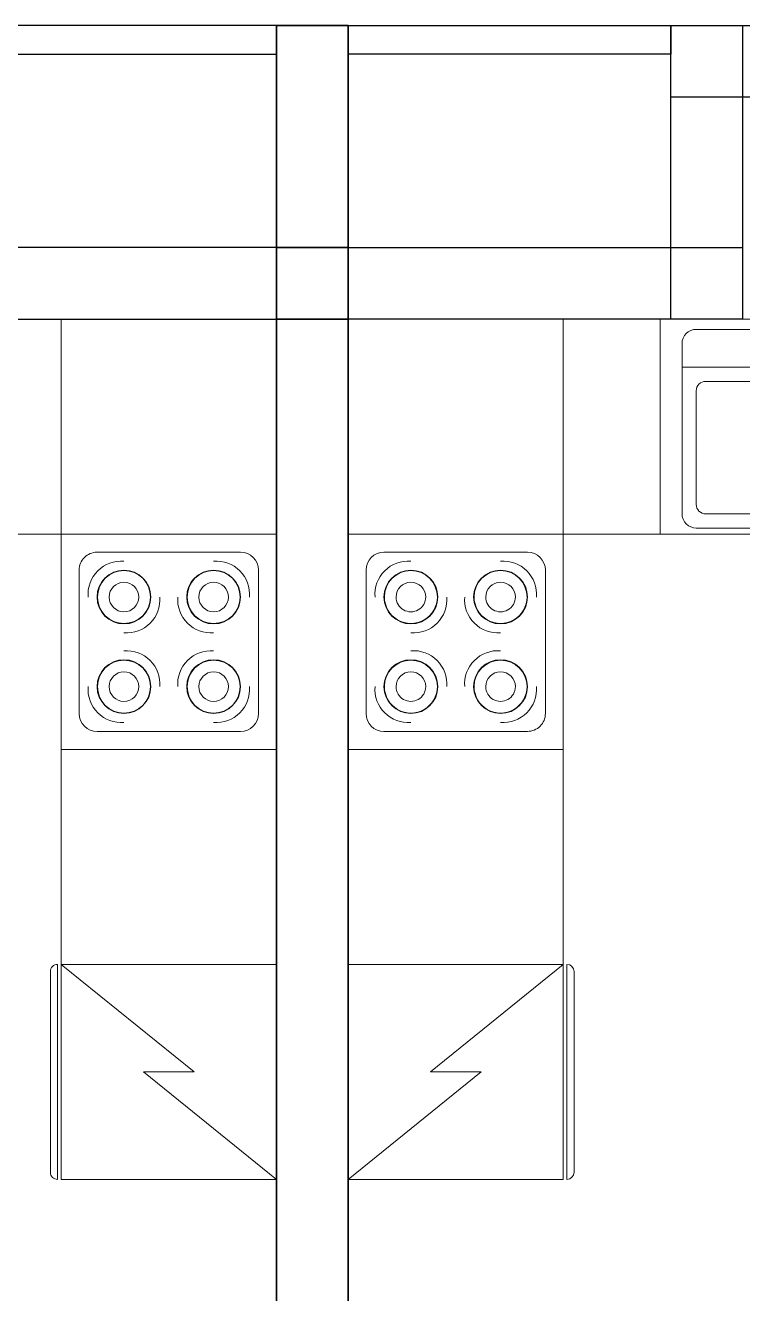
# Model space of a CAD drawing. Header units: millimetres. Extents: x 21366 to 66050, y 8191 to 52826.
# Drawn here: x 46776 to 48775, y 26487 to 30026 of the extents above; entities that cross this region are included whole.
import ezdxf

# ---------------------------------------------------------------- set-up
doc = ezdxf.new("R2010")
doc.units = ezdxf.units.MM
for name, color, linetype, lineweight in [('АР - Монолит', 56, 'Continuous', 30), ('АР - Обор. - Холодильник', 42, 'Continuous', 9), ('АР - Оборуд', 252, 'Continuous', 0), ('АР - Перегородки 80', 32, 'Continuous', 30)]:
    doc.layers.add(name, color=color, linetype=linetype, lineweight=lineweight)

# ---------------------------------------------------------------- blocks, each defined once
blk = doc.blocks.new('k_22')
at = {"ltscale": 600}
for p, q in [((0, 600), (0, 0)), ((600, 600), (0, 600)), ((600, 0), (600, 600)), ((500, 550), (100, 550)), ((50, 500), (50, 100)), ((550, 100), (550, 500)), ((100, 50), (500, 50)), ((0, 0), (600, 0))]:
    blk.add_line(p, q, dxfattribs=at)
for centre in [(175, 425), (425, 425), (175, 175), (425, 175)]:
    blk.add_circle(centre, 75, dxfattribs=at)
for centre, radius, start, end in [((100, 500), 50, 90, 180), ((500, 500), 50, 0, 90), ((167.7, 432.3), 93, 85.4974, 184.5026), ((175, 425), 73.8, 0, 180), ((425, 425), 73.8, 0, 180), ((432.3, 432.3), 93, 355.4974, 94.5026), ((175, 425), 41.3, 0, 180), ((425, 425), 41.3, 0, 180), ((175, 425), 73.8, 180, 0), ((175, 425), 41.3, 180, 0), ((182.3, 417.7), 93, 265.4974, 4.5026), ((417.7, 417.7), 93, 175.4974, 274.5026), ((425, 425), 73.8, 180, 0), ((425, 425), 41.3, 180, 0), ((175, 175), 73.8, 0, 180), ((182.3, 182.3), 93, 355.4974, 94.5026), ((417.7, 182.3), 93, 85.4974, 184.5026), ((425, 175), 73.8, 0, 180), ((175, 175), 41.3, 0, 180), ((425, 175), 41.3, 0, 180), ((167.7, 167.7), 93, 175.4974, 274.5026), ((175, 175), 73.8, 180, 0), ((175, 175), 41.3, 180, 0), ((425, 175), 73.8, 180, 0), ((425, 175), 41.3, 180, 0), ((432.3, 167.7), 93, 265.4974, 4.5026), ((100, 100), 50, 180, 270), ((500, 100), 50, 270, 0)]:
    blk.add_arc(centre, radius, start, end, dxfattribs=at)
blk = doc.blocks.new('холодильник')
at = {"layer": 'АР - Обор. - Холодильник'}
for p, q in [((0, 300), (0, -300)), ((600, 300), (0, 300)), ((600, -300), (600, 300)), ((610, 300), (610, -300)), ((610, 300), (610, 300)), ((630, -280), (630, 280)), ((0, -300), (600, -300)), ((610, -300), (610, -300))]:
    blk.add_line(p, q, dxfattribs=at)
blk.add_lwpolyline([(600, 300), (229.3, 0), (370.7, 0), (0, -300)], dxfattribs=at)
for centre, start, end in [((610, 280), 0, 90), ((610, -280), 270, 0)]:
    blk.add_arc(centre, 20, start, end, dxfattribs=at)
blk = doc.blocks.new('Квартира 1К 6300 тип 27-4')
at = {"layer": 'АР - Монолит'}
for points in [[(6500, 0), (6300, 0), (6300, -6150), (6500, -6150)], [(6500, -620), (5200, -620), (5200, -820), (6500, -820)]]:
    blk.add_lwpolyline(points, close=True, dxfattribs=at)
at = {"layer": 'АР - Оборуд'}
for points in [[(5700, -820), (5430, -820), (5430, -1420), (5700, -1420)], [(6300, -820), (5700, -820), (5700, -1420), (6300, -1420)], [(6300, -2020), (5700, -2020), (5700, -2620), (6300, -2620)]]:
    blk.add_lwpolyline(points, close=True, dxfattribs=at)
at = {"layer": 'АР - Перегородки 80'}
blk.add_lwpolyline([(6300, -80), (6300, 0), (5400, 0), (5400, -80)], close=True, dxfattribs=at)
at = {"layer": 'АР - Оборуд', "rotation": 180}
blk.add_blockref('k_22', (6300, -1420), dxfattribs=at)
at = {"layer": 'АР - Оборуд', "extrusion": (0, 0, -1), "zscale": -1}
blk.add_blockref('холодильник', (-6300, -2920), dxfattribs=at)
blk = doc.blocks.new('М15 600х600')
for p, q in [((-600, 600), (-600, 0)), ((-600, 600), (0, 600)), ((-516.4, 571.8), (-100.6, 571.8)), ((0, 600), (0, 0)), ((-556, 57), (-556, 532.2)), ((-61, 532.2), (-61, 57)), ((-556, 466.2), (-61, 466.2)), ((-490, 426.6), (-127, 426.6)), ((-516.4, 83.4), (-516.4, 400.2)), ((-100.6, 83.4), (-100.6, 400.2)), ((-61, 400.2), (-61, 83.4)), ((-127, 57), (-490, 57)), ((-600, 0), (0, 0)), ((-100.6, 17.4), (-516.4, 17.4))]:
    blk.add_line(p, q)
for centre, major_axis, start_param, end_param in [((-516.4, 532.2), (-28, 28), -0.785398, 0.785398), ((-100.6, 532.2), (28, 28), 5.497787, 7.068583), ((-490, 400.2), (-18.7, 18.7), -0.785398, 0.785398), ((-127, 400.2), (18.7, 18.7), 5.497787, 7.068583), ((-305.2, 375.6), (18.7, 18.7), 5.497787, 11.780972), ((-305.2, 375.6), (9.33, 9.33), 5.497787, 11.780972), ((-490, 83.4), (18.7, 18.7), 2.356194, 3.926991), ((-127, 83.4), (-18.7, 18.7), 2.356194, 3.926991), ((-516.4, 57), (28, 28), 2.356194, 3.926991), ((-100.6, 57), (-28, 28), 2.356194, 3.926991)]:
    blk.add_ellipse(centre, major_axis=major_axis, ratio=1, start_param=start_param, end_param=end_param)
blk = doc.blocks.new('Квартира 1К 6300 тип 27-3')
at = {"layer": 'АР - Монолит'}
for points in [[(-6500, 0), (-6300, 0), (-6300, -6150), (-6500, -6150)], [(-5400, 0), (-3280, 0), (-3280, -200), (-5400, -200)], [(-5400, 0), (-5200, 0), (-5200, -820), (-5400, -820)], [(-6500, -620), (-5200, -620), (-5200, -820), (-6500, -820)]]:
    blk.add_lwpolyline(points, close=True, dxfattribs=at)
at = {"layer": 'АР - Оборуд'}
for points in [[(-6300, -820), (-5700, -820), (-5700, -1420), (-6300, -1420)], [(-5700, -820), (-5430, -820), (-5430, -1420), (-5700, -1420)], [(-6300, -2020), (-5700, -2020), (-5700, -2620), (-6300, -2620)]]:
    blk.add_lwpolyline(points, close=True, dxfattribs=at)
at = {"layer": 'АР - Перегородки 80'}
blk.add_lwpolyline([(-6300, -80), (-6300, 0), (-5400, 0), (-5400, -80)], close=True, dxfattribs=at)
at = {"layer": 'АР - Оборуд', "xscale": -1}
blk.add_blockref('М15 600х600', (-5430, -1420), dxfattribs=at)
at = {"layer": 'АР - Оборуд', "xscale": -1, "rotation": 180}
blk.add_blockref('k_22', (-6300, -1420), dxfattribs=at)
at = {"layer": 'АР - Оборуд', "extrusion": (0, 0, -1), "xscale": -1, "zscale": -1}
blk.add_blockref('холодильник', (6300, -2920), dxfattribs=at)
blk = doc.blocks.new('H_Section_3')
at = {"rotation": 56.96711930257281}
for name, p in [('Квартира 1К 6300 тип 27-3', (5086.1, -7183.7, 0)), ('Квартира 1К 6300 тип 27-4', (-1891.4, -17914.7, 0))]:
    blk.add_blockref(name, p, dxfattribs=at)

msp = doc.modelspace()

# ---------------------------------------------------------------- block references
at = {"rotation": 303.0328806974269}
msp.add_blockref('H_Section_3', (57225.5, 38206.1, 0), dxfattribs=at)

doc.saveas('drawing.dxf')
